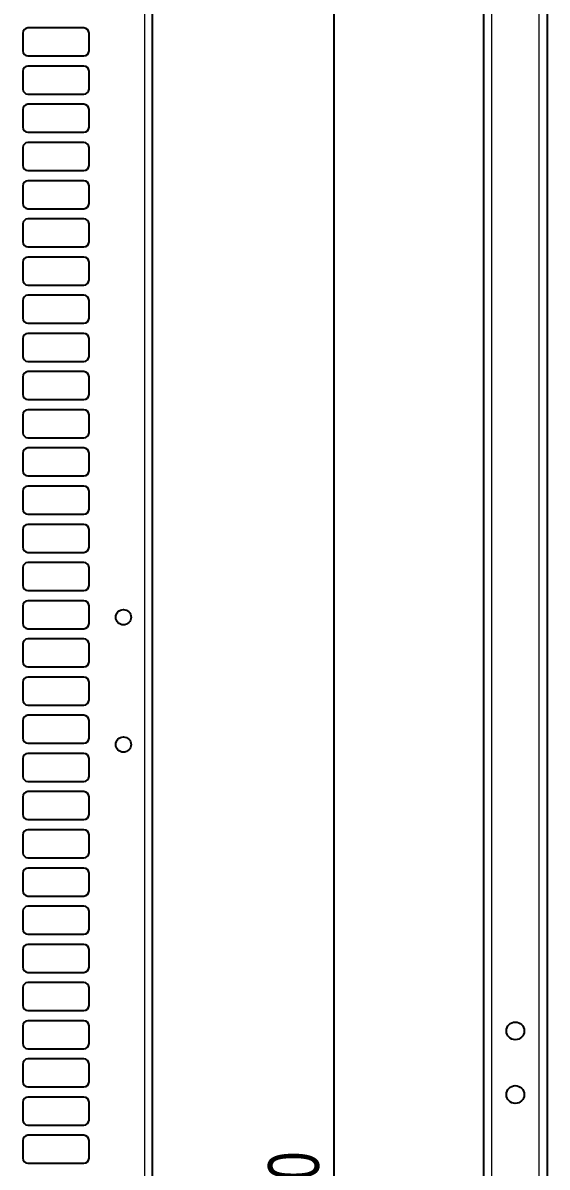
# Model space of a CAD drawing. Header units: millimetres. Extents: x -1002 to 1216, y 148 to 1990.
# Drawn here: x -61.6 to 144.4, y 1095.8 to 1545.3 of the extents above; entities that cross this region are included whole.
import ezdxf

# ---------------------------------------------------------------- set-up
doc = ezdxf.new("R2010")
doc.units = ezdxf.units.MM
doc.layers.add('FORMAT', color=7, linetype='Continuous')
doc.styles.add('SLDTEXTSTYLE0', font='TXT', dxfattribs={"width": 0.75})
doc.dimstyles.new('SLDDIMSTYLE0', dxfattribs={"dimtxt": 20, "dimasz": 10, "dimexe": 0, "dimexo": 0.0625, "dimgap": 5, "dimtad": 2, "dimdec": 1, "dimrnd": 1e-09, "dimzin": 12, "dimdsep": 46, "dimtxsty": 'SLDTEXTSTYLE0', "dimsah": 1, "dimcen": 0.09, "dimadec": 0, "dimazin": 3, "dimtfac": 1, "dimtofl": 0, "dimtmove": 0, "dimatfit": 3, "dimfxl": 0, "dimfrac": 2, "dimtolj": 1, "dimtzin": 12, "dimarcsym": 0})

# ---------------------------------------------------------------- blocks, each defined once
blk = doc.blocks.new('_D_2')
at = {"layer": 'FORMAT'}
for p, q in [((-22.06, 1736.79), (61.58, 1736.79)), ((60.58, 1736.79), (60.58, 436.79)), ((-22.06, 436.79), (61.58, 436.79))]:
    blk.add_line(p, q, dxfattribs=at)
for points in [[(60.58, 1736.79), (59.05, 1726.79), (62.12, 1726.79)], [(60.58, 436.79), (62.12, 446.79), (59.05, 446.79)]]:
    blk.add_solid(points, dxfattribs=at)
at = {"layer": 'FORMAT', "insert": (34.8, 1057.23), "char_height": 20, "attachment_point": 1, "rotation": 90, "style": 'SLDTEXTSTYLE0'}
blk.add_mtext('1300', dxfattribs=at)

msp = doc.modelspace()

# ---------------------------------------------------------------- linework, layer by layer
at = {"color": 8, "linetype": 'Continuous', "lineweight": 18}
for p, q in [((-13.67, 345.29), (-13.67, 1828.29)), ((122.54, 1828.29), (122.54, 368.91)), ((141.34, 353.76), (141.34, 1828.29))]:
    msp.add_line(p, q, dxfattribs=at)
at = {"color": 7, "linetype": 'Continuous', "lineweight": 25}
for p, q in [((-10.57, 345.29), (-10.57, 1828.29)), ((144.44, 1828.29), (144.44, 356.66)), ((119.44, 1799.09), (119.44, 364.29)), ((-37.57, 1543.29), (-59.57, 1543.29)), ((-61.57, 1541.29), (-61.57, 1534.29)), ((-35.57, 1534.29), (-35.57, 1541.29)), ((-59.57, 1532.29), (-37.57, 1532.29)), ((-61.57, 1526.29), (-61.57, 1519.29)), ((-37.57, 1528.29), (-59.57, 1528.29)), ((-35.57, 1519.29), (-35.57, 1526.29)), ((-59.57, 1517.29), (-37.57, 1517.29)), ((-61.57, 1511.29), (-61.57, 1504.29)), ((-37.57, 1513.29), (-59.57, 1513.29)), ((-35.57, 1504.29), (-35.57, 1511.29)), ((-59.57, 1502.29), (-37.57, 1502.29)), ((-37.57, 1498.29), (-59.57, 1498.29)), ((-61.57, 1496.29), (-61.57, 1489.29)), ((-35.57, 1489.29), (-35.57, 1496.29)), ((-59.57, 1487.29), (-37.57, 1487.29)), ((-61.57, 1481.29), (-61.57, 1474.29)), ((-37.57, 1483.29), (-59.57, 1483.29)), ((-35.57, 1474.29), (-35.57, 1481.29)), ((-59.57, 1472.29), (-37.57, 1472.29)), ((-61.57, 1466.29), (-61.57, 1459.29)), ((-37.57, 1468.29), (-59.57, 1468.29)), ((-35.57, 1459.29), (-35.57, 1466.29)), ((-59.57, 1457.29), (-37.57, 1457.29)), ((-37.57, 1453.29), (-59.57, 1453.29)), ((-61.57, 1451.29), (-61.57, 1444.29)), ((-35.57, 1444.29), (-35.57, 1451.29)), ((-59.57, 1442.29), (-37.57, 1442.29)), ((-61.57, 1436.29), (-61.57, 1429.29)), ((-37.57, 1438.29), (-59.57, 1438.29)), ((-35.57, 1429.29), (-35.57, 1436.29)), ((-59.57, 1427.29), (-37.57, 1427.29)), ((-61.57, 1421.29), (-61.57, 1414.29)), ((-37.57, 1423.29), (-59.57, 1423.29)), ((-35.57, 1414.29), (-35.57, 1421.29)), ((-59.57, 1412.29), (-37.57, 1412.29)), ((-37.57, 1408.29), (-59.57, 1408.29)), ((-61.57, 1406.29), (-61.57, 1399.29)), ((-35.57, 1399.29), (-35.57, 1406.29)), ((-59.57, 1397.29), (-37.57, 1397.29)), ((-61.57, 1391.29), (-61.57, 1384.29)), ((-37.57, 1393.29), (-59.57, 1393.29)), ((-35.57, 1384.29), (-35.57, 1391.29)), ((-59.57, 1382.29), (-37.57, 1382.29)), ((-61.57, 1376.29), (-61.57, 1369.29)), ((-37.57, 1378.29), (-59.57, 1378.29)), ((-35.57, 1369.29), (-35.57, 1376.29)), ((-59.57, 1367.29), (-37.57, 1367.29)), ((-37.57, 1363.29), (-59.57, 1363.29)), ((-61.57, 1361.29), (-61.57, 1354.29)), ((-35.57, 1354.29), (-35.57, 1361.29)), ((-59.57, 1352.29), (-37.57, 1352.29)), ((-61.57, 1346.29), (-61.57, 1339.29)), ((-37.57, 1348.29), (-59.57, 1348.29)), ((-35.57, 1339.29), (-35.57, 1346.29)), ((-59.57, 1337.29), (-37.57, 1337.29)), ((-61.57, 1331.29), (-61.57, 1324.29)), ((-37.57, 1333.29), (-59.57, 1333.29)), ((-35.57, 1324.29), (-35.57, 1331.29)), ((-59.57, 1322.29), (-37.57, 1322.29)), ((-37.57, 1318.29), (-59.57, 1318.29)), ((-61.57, 1316.29), (-61.57, 1309.29)), ((-35.57, 1309.29), (-35.57, 1316.29)), ((-59.57, 1307.29), (-37.57, 1307.29)), ((-61.57, 1301.29), (-61.57, 1294.29)), ((-37.57, 1303.29), (-59.57, 1303.29)), ((-35.57, 1294.29), (-35.57, 1301.29)), ((-59.57, 1292.29), (-37.57, 1292.29)), ((-61.57, 1286.29), (-61.57, 1279.29)), ((-37.57, 1288.29), (-59.57, 1288.29)), ((-35.57, 1279.29), (-35.57, 1286.29)), ((-59.57, 1277.29), (-37.57, 1277.29)), ((-37.57, 1273.29), (-59.57, 1273.29)), ((-61.57, 1271.29), (-61.57, 1264.29)), ((-35.57, 1264.29), (-35.57, 1271.29)), ((-59.57, 1262.29), (-37.57, 1262.29)), ((-61.57, 1256.29), (-61.57, 1249.29)), ((-37.57, 1258.29), (-59.57, 1258.29)), ((-35.57, 1249.29), (-35.57, 1256.29)), ((-59.57, 1247.29), (-37.57, 1247.29)), ((-61.57, 1241.29), (-61.57, 1234.29)), ((-37.57, 1243.29), (-59.57, 1243.29)), ((-35.57, 1234.29), (-35.57, 1241.29)), ((-59.57, 1232.29), (-37.57, 1232.29)), ((-37.57, 1228.29), (-59.57, 1228.29)), ((-61.57, 1226.29), (-61.57, 1219.29)), ((-35.57, 1219.29), (-35.57, 1226.29)), ((-59.57, 1217.29), (-37.57, 1217.29)), ((-61.57, 1211.29), (-61.57, 1204.29)), ((-37.57, 1213.29), (-59.57, 1213.29)), ((-35.57, 1204.29), (-35.57, 1211.29)), ((-59.57, 1202.29), (-37.57, 1202.29)), ((-61.57, 1196.29), (-61.57, 1189.29)), ((-37.57, 1198.29), (-59.57, 1198.29)), ((-35.57, 1189.29), (-35.57, 1196.29)), ((-59.57, 1187.29), (-37.57, 1187.29)), ((-37.57, 1183.29), (-59.57, 1183.29)), ((-61.57, 1181.29), (-61.57, 1174.29)), ((-35.57, 1174.29), (-35.57, 1181.29)), ((-59.57, 1172.29), (-37.57, 1172.29)), ((-61.57, 1166.29), (-61.57, 1159.29)), ((-37.57, 1168.29), (-59.57, 1168.29)), ((-35.57, 1159.29), (-35.57, 1166.29)), ((-59.57, 1157.29), (-37.57, 1157.29)), ((-61.57, 1151.29), (-61.57, 1144.29)), ((-37.57, 1153.29), (-59.57, 1153.29)), ((-35.57, 1144.29), (-35.57, 1151.29)), ((-59.57, 1142.29), (-37.57, 1142.29)), ((-37.57, 1138.29), (-59.57, 1138.29)), ((-61.57, 1136.29), (-61.57, 1129.29)), ((-35.57, 1129.29), (-35.57, 1136.29)), ((-59.57, 1127.29), (-37.57, 1127.29)), ((-61.57, 1121.29), (-61.57, 1114.29)), ((-37.57, 1123.29), (-59.57, 1123.29)), ((-35.57, 1114.29), (-35.57, 1121.29)), ((-59.57, 1112.29), (-37.57, 1112.29)), ((-61.57, 1106.29), (-61.57, 1099.29)), ((-37.57, 1108.29), (-59.57, 1108.29)), ((-35.57, 1099.29), (-35.57, 1106.29)), ((-59.57, 1097.29), (-37.57, 1097.29))]:
    msp.add_line(p, q, dxfattribs=at)
for centre, radius in [((-22.07, 1311.79), 3), ((-22.07, 1261.79), 3), ((131.94, 1149.29), 3.5), ((131.94, 1124.29), 3.5)]:
    msp.add_circle(centre, radius, dxfattribs=at)
for centre, start, end in [((-59.57, 1541.29), 90, 180), ((-37.57, 1541.29), 0, 90), ((-59.57, 1534.29), 180, 270), ((-37.57, 1534.29), 270, 0), ((-59.57, 1526.29), 90, 180), ((-37.57, 1526.29), 0, 90), ((-59.57, 1519.29), 180, 270), ((-37.57, 1519.29), 270, 0), ((-59.57, 1511.29), 90, 180), ((-37.57, 1511.29), 0, 90), ((-59.57, 1504.29), 180, 270), ((-37.57, 1504.29), 270, 0), ((-59.57, 1496.29), 90, 180), ((-37.57, 1496.29), 0, 90), ((-59.57, 1489.29), 180, 270), ((-37.57, 1489.29), 270, 0), ((-59.57, 1481.29), 90, 180), ((-37.57, 1481.29), 0, 90), ((-59.57, 1474.29), 180, 270), ((-37.57, 1474.29), 270, 0), ((-59.57, 1466.29), 90, 180), ((-37.57, 1466.29), 0, 90), ((-59.57, 1459.29), 180, 270), ((-37.57, 1459.29), 270, 0), ((-59.57, 1451.29), 90, 180), ((-37.57, 1451.29), 0, 90), ((-59.57, 1444.29), 180, 270), ((-37.57, 1444.29), 270, 0), ((-59.57, 1436.29), 90, 180), ((-37.57, 1436.29), 0, 90), ((-59.57, 1429.29), 180, 270), ((-37.57, 1429.29), 270, 0), ((-59.57, 1421.29), 90, 180), ((-37.57, 1421.29), 0, 90), ((-59.57, 1414.29), 180, 270), ((-37.57, 1414.29), 270, 0), ((-59.57, 1406.29), 90, 180), ((-37.57, 1406.29), 0, 90), ((-59.57, 1399.29), 180, 270), ((-37.57, 1399.29), 270, 0), ((-59.57, 1391.29), 90, 180), ((-37.57, 1391.29), 0, 90), ((-59.57, 1384.29), 180, 270), ((-37.57, 1384.29), 270, 0), ((-59.57, 1376.29), 90, 180), ((-37.57, 1376.29), 0, 90), ((-59.57, 1369.29), 180, 270), ((-37.57, 1369.29), 270, 0), ((-59.57, 1361.29), 90, 180), ((-37.57, 1361.29), 0, 90), ((-59.57, 1354.29), 180, 270), ((-37.57, 1354.29), 270, 0), ((-59.57, 1346.29), 90, 180), ((-37.57, 1346.29), 0, 90), ((-59.57, 1339.29), 180, 270), ((-37.57, 1339.29), 270, 0), ((-59.57, 1331.29), 90, 180), ((-37.57, 1331.29), 0, 90), ((-59.57, 1324.29), 180, 270), ((-37.57, 1324.29), 270, 0), ((-59.57, 1316.29), 90, 180), ((-37.57, 1316.29), 0, 90), ((-59.57, 1309.29), 180, 270), ((-37.57, 1309.29), 270, 0), ((-59.57, 1301.29), 90, 180), ((-37.57, 1301.29), 0, 90), ((-59.57, 1294.29), 180, 270), ((-37.57, 1294.29), 270, 0), ((-59.57, 1286.29), 90, 180), ((-37.57, 1286.29), 0, 90), ((-59.57, 1279.29), 180, 270), ((-37.57, 1279.29), 270, 0), ((-59.57, 1271.29), 90, 180), ((-37.57, 1271.29), 0, 90), ((-59.57, 1264.29), 180, 270), ((-37.57, 1264.29), 270, 0), ((-59.57, 1256.29), 90, 180), ((-37.57, 1256.29), 0, 90), ((-59.57, 1249.29), 180, 270), ((-37.57, 1249.29), 270, 0), ((-59.57, 1241.29), 90, 180), ((-37.57, 1241.29), 0, 90), ((-59.57, 1234.29), 180, 270), ((-37.57, 1234.29), 270, 0), ((-59.57, 1226.29), 90, 180), ((-37.57, 1226.29), 0, 90), ((-59.57, 1219.29), 180, 270), ((-37.57, 1219.29), 270, 0), ((-59.57, 1211.29), 90, 180), ((-37.57, 1211.29), 0, 90), ((-59.57, 1204.29), 180, 270), ((-37.57, 1204.29), 270, 0), ((-59.57, 1196.29), 90, 180), ((-37.57, 1196.29), 0, 90), ((-59.57, 1189.29), 180, 270), ((-37.57, 1189.29), 270, 0), ((-59.57, 1181.29), 90, 180), ((-37.57, 1181.29), 0, 90), ((-59.57, 1174.29), 180, 270), ((-37.57, 1174.29), 270, 0), ((-59.57, 1166.29), 90, 180), ((-37.57, 1166.29), 0, 90), ((-59.57, 1159.29), 180, 270), ((-37.57, 1159.29), 270, 0), ((-59.57, 1151.29), 90, 180), ((-37.57, 1151.29), 0, 90), ((-59.57, 1144.29), 180, 270), ((-37.57, 1144.29), 270, 0), ((-59.57, 1136.29), 90, 180), ((-37.57, 1136.29), 0, 90), ((-59.57, 1129.29), 180, 270), ((-37.57, 1129.29), 270, 0), ((-59.57, 1121.29), 90, 180), ((-37.57, 1121.29), 0, 90), ((-59.57, 1114.29), 180, 270), ((-37.57, 1114.29), 270, 0), ((-59.57, 1106.29), 90, 180), ((-37.57, 1106.29), 0, 90), ((-59.57, 1099.29), 180, 270), ((-37.57, 1099.29), 270, 0)]:
    msp.add_arc(centre, 2, start, end, dxfattribs=at)

# ---------------------------------------------------------------- dimensions: what is measured, and where the dimension line sits
at = {"layer": 'FORMAT'}
dim = msp.add_linear_dim(base=(60.58, 436.79), p1=(-22.07, 1736.79), p2=(-22.07, 436.79), angle=90, dimstyle='SLDDIMSTYLE0', dxfattribs=at)
dim.commit()
dim.dimension.update_dxf_attribs({"geometry": '_D_2', "text_midpoint": (60.58, 1086.79), "dimtype": 160})

doc.saveas('drawing.dxf')
